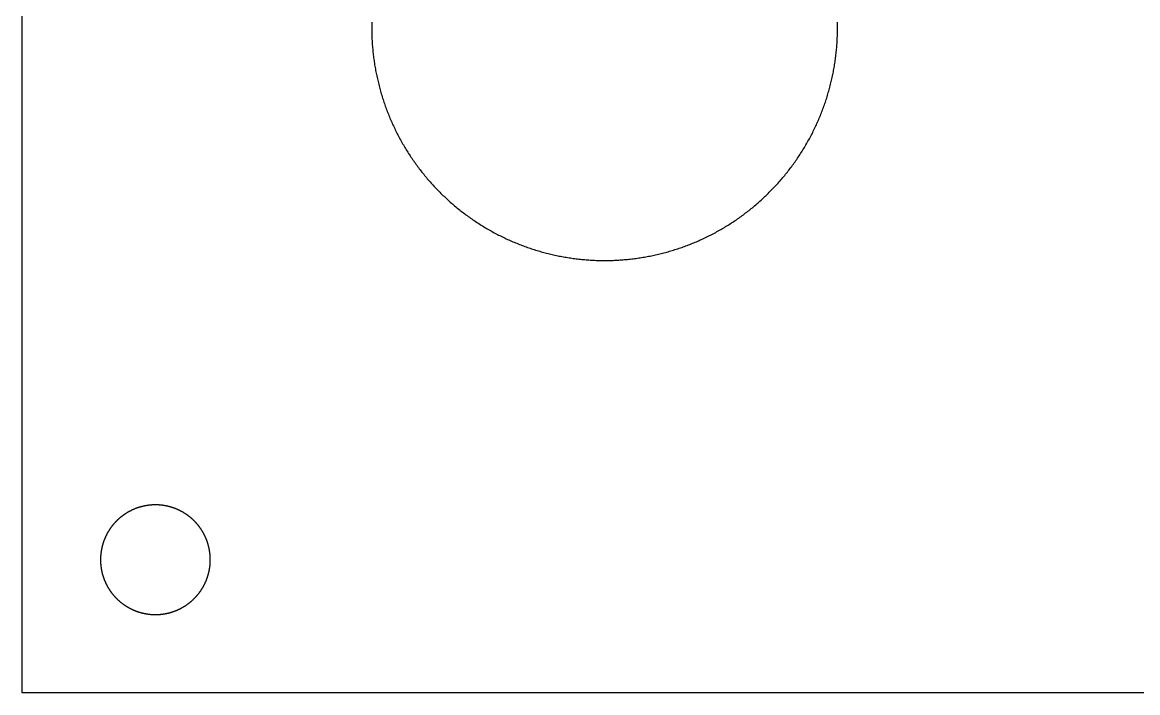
# Model space of a CAD drawing. Header units: millimetres. Extents: x 0 to 140, y 0 to 81.
# Drawn here: x 0 to 67, y 0 to 40.3 of the extents above; entities that cross this region are included whole.
import ezdxf

# ---------------------------------------------------------------- set-up
doc = ezdxf.new("R2010")
doc.units = ezdxf.units.MM
doc.layers.add('CUT', color=7, linetype='Continuous')

msp = doc.modelspace()

# ---------------------------------------------------------------- linework, layer by layer
at = {"layer": 'CUT'}
for points in [[(122, 67.5), (122, 50), (140, 50), (140, 0), (0, 0), (0, 67.5)], [(11.298, 8.101), (11.298, 8.121), (11.297, 8.142), (11.296, 8.162), (11.295, 8.182), (11.294, 8.202), (11.292, 8.223), (11.291, 8.243), (11.29, 8.263), (11.288, 8.283), (11.286, 8.303), (11.284, 8.323), (11.282, 8.344), (11.28, 8.364), (11.278, 8.384), (11.275, 8.404), (11.273, 8.424), (11.27, 8.444), (11.267, 8.464), (11.264, 8.484), (11.261, 8.504), (11.258, 8.524), (11.255, 8.544), (11.251, 8.564), (11.248, 8.584), (11.244, 8.604), (11.24, 8.624), (11.237, 8.644), (11.233, 8.664), (11.228, 8.683), (11.224, 8.703), (11.22, 8.723), (11.215, 8.743), (11.211, 8.762), (11.206, 8.782), (11.201, 8.802), (11.196, 8.821), (11.191, 8.841), (11.186, 8.861), (11.18, 8.88), (11.175, 8.9), (11.169, 8.919), (11.164, 8.939), (11.158, 8.958), (11.152, 8.977), (11.146, 8.997), (11.14, 9.016), (11.133, 9.035), (11.127, 9.054), (11.121, 9.074), (11.114, 9.093), (11.107, 9.112), (11.1, 9.131), (11.093, 9.15), (11.086, 9.169), (11.079, 9.188), (11.072, 9.207), (11.064, 9.225), (11.056, 9.244), (11.049, 9.263), (11.041, 9.282), (11.033, 9.3), (11.025, 9.319), (11.017, 9.337), (11.009, 9.356), (11, 9.374), (10.992, 9.393), (10.983, 9.411), (10.974, 9.429), (10.966, 9.447), (10.957, 9.466), (10.948, 9.484), (10.938, 9.502), (10.929, 9.52), (10.92, 9.538), (10.91, 9.556), (10.901, 9.573), (10.891, 9.591), (10.881, 9.609), (10.871, 9.627), (10.861, 9.644), (10.851, 9.662), (10.841, 9.679), (10.831, 9.697), (10.82, 9.714), (10.809, 9.731), (10.799, 9.748), (10.788, 9.765), (10.777, 9.783), (10.766, 9.8), (10.755, 9.817), (10.744, 9.833), (10.733, 9.85), (10.721, 9.867), (10.71, 9.884), (10.698, 9.9), (10.686, 9.917), (10.675, 9.933), (10.663, 9.95), (10.651, 9.966), (10.638, 9.982), (10.626, 9.998), (10.614, 10.014), (10.602, 10.03), (10.589, 10.046), (10.576, 10.062), (10.564, 10.078), (10.551, 10.093), (10.538, 10.109), (10.525, 10.125), (10.512, 10.14), (10.499, 10.155), (10.486, 10.171), (10.472, 10.186), (10.459, 10.201), (10.445, 10.216), (10.431, 10.231), (10.418, 10.246), (10.404, 10.261), (10.39, 10.275), (10.376, 10.29), (10.362, 10.305), (10.348, 10.319), (10.333, 10.333), (10.319, 10.348), (10.305, 10.362), (10.29, 10.376), (10.275, 10.39), (10.261, 10.404), (10.246, 10.418), (10.231, 10.431), (10.216, 10.445), (10.201, 10.459), (10.186, 10.472), (10.171, 10.486), (10.155, 10.499), (10.14, 10.512), (10.125, 10.525), (10.109, 10.538), (10.093, 10.551), (10.078, 10.564), (10.062, 10.576), (10.046, 10.589), (10.03, 10.602), (10.014, 10.614), (9.998, 10.626), (9.982, 10.638), (9.966, 10.651), (9.95, 10.663), (9.933, 10.675), (9.917, 10.686), (9.9, 10.698), (9.884, 10.71), (9.867, 10.721), (9.85, 10.733), (9.833, 10.744), (9.817, 10.755), (9.8, 10.766), (9.783, 10.777), (9.765, 10.788), (9.748, 10.799), (9.731, 10.809), (9.714, 10.82), (9.697, 10.831), (9.679, 10.841), (9.662, 10.851), (9.644, 10.861), (9.627, 10.871), (9.609, 10.881), (9.591, 10.891), (9.573, 10.901), (9.556, 10.91), (9.538, 10.92), (9.52, 10.929), (9.502, 10.938), (9.484, 10.948), (9.466, 10.957), (9.447, 10.966), (9.429, 10.974), (9.411, 10.983), (9.393, 10.992), (9.374, 11), (9.356, 11.009), (9.337, 11.017), (9.319, 11.025), (9.3, 11.033), (9.282, 11.041), (9.263, 11.049), (9.244, 11.056), (9.225, 11.064), (9.207, 11.072), (9.188, 11.079), (9.169, 11.086), (9.15, 11.093), (9.131, 11.1), (9.112, 11.107), (9.093, 11.114), (9.074, 11.121), (9.054, 11.127), (9.035, 11.133), (9.016, 11.14), (8.997, 11.146), (8.977, 11.152), (8.958, 11.158), (8.939, 11.164), (8.919, 11.169), (8.9, 11.175), (8.88, 11.18), (8.861, 11.186), (8.841, 11.191), (8.821, 11.196), (8.802, 11.201), (8.782, 11.206), (8.762, 11.211), (8.743, 11.215), (8.723, 11.22), (8.703, 11.224), (8.683, 11.228), (8.664, 11.233), (8.644, 11.237), (8.624, 11.24), (8.604, 11.244), (8.584, 11.248), (8.564, 11.251), (8.544, 11.255), (8.524, 11.258), (8.504, 11.261), (8.484, 11.264), (8.464, 11.267), (8.444, 11.27), (8.424, 11.273), (8.404, 11.275), (8.384, 11.278), (8.364, 11.28), (8.344, 11.282), (8.323, 11.284), (8.303, 11.286), (8.283, 11.288), (8.263, 11.29), (8.243, 11.291), (8.223, 11.292), (8.202, 11.294), (8.182, 11.295), (8.162, 11.296), (8.142, 11.297), (8.121, 11.298), (8.101, 11.298), (8.081, 11.299), (8.061, 11.299), (8.04, 11.3), (8.02, 11.3), (8, 11.3), (7.98, 11.3), (7.96, 11.3), (7.939, 11.299), (7.919, 11.299), (7.899, 11.298), (7.879, 11.298), (7.858, 11.297), (7.838, 11.296), (7.818, 11.295), (7.798, 11.294), (7.777, 11.292), (7.757, 11.291), (7.737, 11.29), (7.717, 11.288), (7.697, 11.286), (7.677, 11.284), (7.656, 11.282), (7.636, 11.28), (7.616, 11.278), (7.596, 11.275), (7.576, 11.273), (7.556, 11.27), (7.536, 11.267), (7.516, 11.264), (7.496, 11.261), (7.476, 11.258), (7.456, 11.255), (7.436, 11.251), (7.416, 11.248), (7.396, 11.244), (7.376, 11.24), (7.356, 11.237), (7.336, 11.233), (7.317, 11.228), (7.297, 11.224), (7.277, 11.22), (7.257, 11.215), (7.238, 11.211), (7.218, 11.206), (7.198, 11.201), (7.179, 11.196), (7.159, 11.191), (7.139, 11.186), (7.12, 11.18), (7.1, 11.175), (7.081, 11.169), (7.061, 11.164), (7.042, 11.158), (7.023, 11.152), (7.003, 11.146), (6.984, 11.14), (6.965, 11.133), (6.946, 11.127), (6.926, 11.121), (6.907, 11.114), (6.888, 11.107), (6.869, 11.1), (6.85, 11.093), (6.831, 11.086), (6.812, 11.079), (6.793, 11.072), (6.775, 11.064), (6.756, 11.056), (6.737, 11.049), (6.718, 11.041), (6.7, 11.033), (6.681, 11.025), (6.663, 11.017), (6.644, 11.009), (6.626, 11), (6.607, 10.992), (6.589, 10.983), (6.571, 10.974), (6.553, 10.966), (6.534, 10.957), (6.516, 10.948), (6.498, 10.938), (6.48, 10.929), (6.462, 10.92), (6.444, 10.91), (6.427, 10.901), (6.409, 10.891), (6.391, 10.881), (6.373, 10.871), (6.356, 10.861), (6.338, 10.851), (6.321, 10.841), (6.303, 10.831), (6.286, 10.82), (6.269, 10.809), (6.252, 10.799), (6.235, 10.788), (6.217, 10.777), (6.2, 10.766), (6.183, 10.755), (6.167, 10.744), (6.15, 10.733), (6.133, 10.721), (6.116, 10.71), (6.1, 10.698), (6.083, 10.686), (6.067, 10.675), (6.05, 10.663), (6.034, 10.651), (6.018, 10.638), (6.002, 10.626), (5.986, 10.614), (5.97, 10.602), (5.954, 10.589), (5.938, 10.576), (5.922, 10.564), (5.907, 10.551), (5.891, 10.538), (5.875, 10.525), (5.86, 10.512), (5.845, 10.499), (5.829, 10.486), (5.814, 10.472), (5.799, 10.459), (5.784, 10.445), (5.769, 10.431), (5.754, 10.418), (5.739, 10.404), (5.725, 10.39), (5.71, 10.376), (5.695, 10.362), (5.681, 10.348), (5.667, 10.333), (5.652, 10.319), (5.638, 10.305), (5.624, 10.29), (5.61, 10.275), (5.596, 10.261), (5.582, 10.246), (5.569, 10.231), (5.555, 10.216), (5.541, 10.201), (5.528, 10.186), (5.514, 10.171), (5.501, 10.155), (5.488, 10.14), (5.475, 10.125), (5.462, 10.109), (5.449, 10.093), (5.436, 10.078), (5.424, 10.062), (5.411, 10.046), (5.398, 10.03), (5.386, 10.014), (5.374, 9.998), (5.362, 9.982), (5.349, 9.966), (5.337, 9.95), (5.325, 9.933), (5.314, 9.917), (5.302, 9.9), (5.29, 9.884), (5.279, 9.867), (5.267, 9.85), (5.256, 9.833), (5.245, 9.817), (5.234, 9.8), (5.223, 9.783), (5.212, 9.765), (5.201, 9.748), (5.191, 9.731), (5.18, 9.714), (5.169, 9.697), (5.159, 9.679), (5.149, 9.662), (5.139, 9.644), (5.129, 9.627), (5.119, 9.609), (5.109, 9.591), (5.099, 9.573), (5.09, 9.556), (5.08, 9.538), (5.071, 9.52), (5.062, 9.502), (5.052, 9.484), (5.043, 9.466), (5.034, 9.447), (5.026, 9.429), (5.017, 9.411), (5.008, 9.393), (5, 9.374), (4.991, 9.356), (4.983, 9.337), (4.975, 9.319), (4.967, 9.3), (4.959, 9.282), (4.951, 9.263), (4.944, 9.244), (4.936, 9.225), (4.928, 9.207), (4.921, 9.188), (4.914, 9.169), (4.907, 9.15), (4.9, 9.131), (4.893, 9.112), (4.886, 9.093), (4.879, 9.074), (4.873, 9.054), (4.867, 9.035), (4.86, 9.016), (4.854, 8.997), (4.848, 8.977), (4.842, 8.958), (4.836, 8.939), (4.831, 8.919), (4.825, 8.9), (4.82, 8.88), (4.814, 8.861), (4.809, 8.841), (4.804, 8.821), (4.799, 8.802), (4.794, 8.782), (4.789, 8.762), (4.785, 8.743), (4.78, 8.723), (4.776, 8.703), (4.772, 8.683), (4.767, 8.664), (4.763, 8.644), (4.76, 8.624), (4.756, 8.604), (4.752, 8.584), (4.749, 8.564), (4.745, 8.544), (4.742, 8.524), (4.739, 8.504), (4.736, 8.484), (4.733, 8.464), (4.73, 8.444), (4.727, 8.424), (4.725, 8.404), (4.722, 8.384), (4.72, 8.364), (4.718, 8.344), (4.716, 8.323), (4.714, 8.303), (4.712, 8.283), (4.71, 8.263), (4.709, 8.243), (4.708, 8.223), (4.706, 8.202), (4.705, 8.182), (4.704, 8.162), (4.703, 8.142), (4.702, 8.121), (4.702, 8.101), (4.701, 8.081), (4.701, 8.061), (4.7, 8.04), (4.7, 8.02), (4.7, 8), (4.7, 7.98), (4.7, 7.96), (4.701, 7.939), (4.701, 7.919), (4.702, 7.899), (4.702, 7.879), (4.703, 7.858), (4.704, 7.838), (4.705, 7.818), (4.706, 7.798), (4.708, 7.777), (4.709, 7.757), (4.71, 7.737), (4.712, 7.717), (4.714, 7.697), (4.716, 7.677), (4.718, 7.656), (4.72, 7.636), (4.722, 7.616), (4.725, 7.596), (4.727, 7.576), (4.73, 7.556), (4.733, 7.536), (4.736, 7.516), (4.739, 7.496), (4.742, 7.476), (4.745, 7.456), (4.749, 7.436), (4.752, 7.416), (4.756, 7.396), (4.76, 7.376), (4.763, 7.356), (4.767, 7.336), (4.772, 7.317), (4.776, 7.297), (4.78, 7.277), (4.785, 7.257), (4.789, 7.238), (4.794, 7.218), (4.799, 7.198), (4.804, 7.179), (4.809, 7.159), (4.814, 7.139), (4.82, 7.12), (4.825, 7.1), (4.831, 7.081), (4.836, 7.061), (4.842, 7.042), (4.848, 7.023), (4.854, 7.003), (4.86, 6.984), (4.867, 6.965), (4.873, 6.946), (4.879, 6.926), (4.886, 6.907), (4.893, 6.888), (4.9, 6.869), (4.907, 6.85), (4.914, 6.831), (4.921, 6.812), (4.928, 6.793), (4.936, 6.775), (4.944, 6.756), (4.951, 6.737), (4.959, 6.718), (4.967, 6.7), (4.975, 6.681), (4.983, 6.663), (4.991, 6.644), (5, 6.626), (5.008, 6.607), (5.017, 6.589), (5.026, 6.571), (5.034, 6.553), (5.043, 6.534), (5.052, 6.516), (5.062, 6.498), (5.071, 6.48), (5.08, 6.462), (5.09, 6.444), (5.099, 6.427), (5.109, 6.409), (5.119, 6.391), (5.129, 6.373), (5.139, 6.356), (5.149, 6.338), (5.159, 6.321), (5.169, 6.303), (5.18, 6.286), (5.191, 6.269), (5.201, 6.252), (5.212, 6.235), (5.223, 6.217), (5.234, 6.2), (5.245, 6.183), (5.256, 6.167), (5.267, 6.15), (5.279, 6.133), (5.29, 6.116), (5.302, 6.1), (5.314, 6.083), (5.325, 6.067), (5.337, 6.05), (5.349, 6.034), (5.362, 6.018), (5.374, 6.002), (5.386, 5.986), (5.398, 5.97), (5.411, 5.954), (5.424, 5.938), (5.436, 5.922), (5.449, 5.907), (5.462, 5.891), (5.475, 5.875), (5.488, 5.86), (5.501, 5.845), (5.514, 5.829), (5.528, 5.814), (5.541, 5.799), (5.555, 5.784), (5.569, 5.769), (5.582, 5.754), (5.596, 5.739), (5.61, 5.725), (5.624, 5.71), (5.638, 5.695), (5.652, 5.681), (5.667, 5.667), (5.681, 5.652), (5.695, 5.638), (5.71, 5.624), (5.725, 5.61), (5.739, 5.596), (5.754, 5.582), (5.769, 5.569), (5.784, 5.555), (5.799, 5.541), (5.814, 5.528), (5.829, 5.514), (5.845, 5.501), (5.86, 5.488), (5.875, 5.475), (5.891, 5.462), (5.907, 5.449), (5.922, 5.436), (5.938, 5.424), (5.954, 5.411), (5.97, 5.398), (5.986, 5.386), (6.002, 5.374), (6.018, 5.362), (6.034, 5.349), (6.05, 5.337), (6.067, 5.325), (6.083, 5.314), (6.1, 5.302), (6.116, 5.29), (6.133, 5.279), (6.15, 5.267), (6.167, 5.256), (6.183, 5.245), (6.2, 5.234), (6.217, 5.223), (6.235, 5.212), (6.252, 5.201), (6.269, 5.191), (6.286, 5.18), (6.303, 5.169), (6.321, 5.159), (6.338, 5.149), (6.356, 5.139), (6.373, 5.129), (6.391, 5.119), (6.409, 5.109), (6.427, 5.099), (6.444, 5.09), (6.462, 5.08), (6.48, 5.071), (6.498, 5.062), (6.516, 5.052), (6.534, 5.043), (6.553, 5.034), (6.571, 5.026), (6.589, 5.017), (6.607, 5.008), (6.626, 5), (6.644, 4.991), (6.663, 4.983), (6.681, 4.975), (6.7, 4.967), (6.718, 4.959), (6.737, 4.951), (6.756, 4.944), (6.775, 4.936), (6.793, 4.928), (6.812, 4.921), (6.831, 4.914), (6.85, 4.907), (6.869, 4.9), (6.888, 4.893), (6.907, 4.886), (6.926, 4.879), (6.946, 4.873), (6.965, 4.867), (6.984, 4.86), (7.003, 4.854), (7.023, 4.848), (7.042, 4.842), (7.061, 4.836), (7.081, 4.831), (7.1, 4.825), (7.12, 4.82), (7.139, 4.814), (7.159, 4.809), (7.179, 4.804), (7.198, 4.799), (7.218, 4.794), (7.238, 4.789), (7.257, 4.785), (7.277, 4.78), (7.297, 4.776), (7.317, 4.772), (7.336, 4.767), (7.356, 4.763), (7.376, 4.76), (7.396, 4.756), (7.416, 4.752), (7.436, 4.749), (7.456, 4.745), (7.476, 4.742), (7.496, 4.739), (7.516, 4.736), (7.536, 4.733), (7.556, 4.73), (7.576, 4.727), (7.596, 4.725), (7.616, 4.722), (7.636, 4.72), (7.656, 4.718), (7.677, 4.716), (7.697, 4.714), (7.717, 4.712), (7.737, 4.71), (7.757, 4.709), (7.777, 4.708), (7.798, 4.706), (7.818, 4.705), (7.838, 4.704), (7.858, 4.703), (7.879, 4.702), (7.899, 4.702), (7.919, 4.701), (7.939, 4.701), (7.96, 4.7), (7.98, 4.7), (8, 4.7), (8.02, 4.7), (8.04, 4.7), (8.061, 4.701), (8.081, 4.701), (8.101, 4.702), (8.121, 4.702), (8.142, 4.703), (8.162, 4.704), (8.182, 4.705), (8.202, 4.706), (8.223, 4.708), (8.243, 4.709), (8.263, 4.71), (8.283, 4.712), (8.303, 4.714), (8.323, 4.716), (8.344, 4.718), (8.364, 4.72), (8.384, 4.722), (8.404, 4.725), (8.424, 4.727), (8.444, 4.73), (8.464, 4.733), (8.484, 4.736), (8.504, 4.739), (8.524, 4.742), (8.544, 4.745), (8.564, 4.749), (8.584, 4.752), (8.604, 4.756), (8.624, 4.76), (8.644, 4.763), (8.664, 4.767), (8.683, 4.772), (8.703, 4.776), (8.723, 4.78), (8.743, 4.785), (8.762, 4.789), (8.782, 4.794), (8.802, 4.799), (8.821, 4.804), (8.841, 4.809), (8.861, 4.814), (8.88, 4.82), (8.9, 4.825), (8.919, 4.831), (8.939, 4.836), (8.958, 4.842), (8.977, 4.848), (8.997, 4.854), (9.016, 4.86), (9.035, 4.867), (9.054, 4.873), (9.074, 4.879), (9.093, 4.886), (9.112, 4.893), (9.131, 4.9), (9.15, 4.907), (9.169, 4.914), (9.188, 4.921), (9.207, 4.928), (9.225, 4.936), (9.244, 4.944), (9.263, 4.951), (9.282, 4.959), (9.3, 4.967), (9.319, 4.975), (9.337, 4.983), (9.356, 4.991), (9.374, 5), (9.393, 5.008), (9.411, 5.017), (9.429, 5.026), (9.447, 5.034), (9.466, 5.043), (9.484, 5.052), (9.502, 5.062), (9.52, 5.071), (9.538, 5.08), (9.556, 5.09), (9.573, 5.099), (9.591, 5.109), (9.609, 5.119), (9.627, 5.129), (9.644, 5.139), (9.662, 5.149), (9.679, 5.159), (9.697, 5.169), (9.714, 5.18), (9.731, 5.191), (9.748, 5.201), (9.765, 5.212), (9.783, 5.223), (9.8, 5.234), (9.817, 5.245), (9.833, 5.256), (9.85, 5.267), (9.867, 5.279), (9.884, 5.29), (9.9, 5.302), (9.917, 5.314), (9.933, 5.325), (9.95, 5.337), (9.966, 5.349), (9.982, 5.362), (9.998, 5.374), (10.014, 5.386), (10.03, 5.398), (10.046, 5.411), (10.062, 5.424), (10.078, 5.436), (10.093, 5.449), (10.109, 5.462), (10.125, 5.475), (10.14, 5.488), (10.155, 5.501), (10.171, 5.514), (10.186, 5.528), (10.201, 5.541), (10.216, 5.555), (10.231, 5.569), (10.246, 5.582), (10.261, 5.596), (10.275, 5.61), (10.29, 5.624), (10.305, 5.638), (10.319, 5.652), (10.333, 5.667), (10.348, 5.681), (10.362, 5.695), (10.376, 5.71), (10.39, 5.725), (10.404, 5.739), (10.418, 5.754), (10.431, 5.769), (10.445, 5.784), (10.459, 5.799), (10.472, 5.814), (10.486, 5.829), (10.499, 5.845), (10.512, 5.86), (10.525, 5.875), (10.538, 5.891), (10.551, 5.907), (10.564, 5.922), (10.576, 5.938), (10.589, 5.954), (10.602, 5.97), (10.614, 5.986), (10.626, 6.002), (10.638, 6.018), (10.651, 6.034), (10.663, 6.05), (10.675, 6.067), (10.686, 6.083), (10.698, 6.1), (10.71, 6.116), (10.721, 6.133), (10.733, 6.15), (10.744, 6.167), (10.755, 6.183), (10.766, 6.2), (10.777, 6.217), (10.788, 6.235), (10.799, 6.252), (10.809, 6.269), (10.82, 6.286), (10.831, 6.303), (10.841, 6.321), (10.851, 6.338), (10.861, 6.356), (10.871, 6.373), (10.881, 6.391), (10.891, 6.409), (10.901, 6.427), (10.91, 6.444), (10.92, 6.462), (10.929, 6.48), (10.938, 6.498), (10.948, 6.516), (10.957, 6.534), (10.966, 6.553), (10.974, 6.571), (10.983, 6.589), (10.992, 6.607), (11, 6.626), (11.009, 6.644), (11.017, 6.663), (11.025, 6.681), (11.033, 6.7), (11.041, 6.718), (11.049, 6.737), (11.056, 6.756), (11.064, 6.775), (11.072, 6.793), (11.079, 6.812), (11.086, 6.831), (11.093, 6.85), (11.1, 6.869), (11.107, 6.888), (11.114, 6.907), (11.121, 6.926), (11.127, 6.946), (11.133, 6.965), (11.14, 6.984), (11.146, 7.003), (11.152, 7.023), (11.158, 7.042), (11.164, 7.061), (11.169, 7.081), (11.175, 7.1), (11.18, 7.12), (11.186, 7.139), (11.191, 7.159), (11.196, 7.179), (11.201, 7.198), (11.206, 7.218), (11.211, 7.238), (11.215, 7.257), (11.22, 7.277), (11.224, 7.297), (11.228, 7.317), (11.233, 7.336), (11.237, 7.356), (11.24, 7.376), (11.244, 7.396), (11.248, 7.416), (11.251, 7.436), (11.255, 7.456), (11.258, 7.476), (11.261, 7.496), (11.264, 7.516), (11.267, 7.536), (11.27, 7.556), (11.273, 7.576), (11.275, 7.596), (11.278, 7.616), (11.28, 7.636), (11.282, 7.656), (11.284, 7.677), (11.286, 7.697), (11.288, 7.717), (11.29, 7.737), (11.291, 7.757), (11.292, 7.777), (11.294, 7.798), (11.295, 7.818), (11.296, 7.838), (11.297, 7.858), (11.298, 7.879), (11.298, 7.899), (11.299, 7.919), (11.299, 7.939), (11.3, 7.96), (11.3, 7.98), (11.3, 8), (11.3, 8.02), (11.3, 8.04), (11.299, 8.061), (11.299, 8.081)]]:
    msp.add_lwpolyline(points, close=True, dxfattribs=at)
msp.add_lwpolyline([(21.004, 40.344), (21.002, 40.258), (21.001, 40.172), (21, 40.086), (21, 40), (21, 39.914), (21.001, 39.828), (21.002, 39.742), (21.004, 39.656), (21.007, 39.571), (21.009, 39.485), (21.013, 39.399), (21.017, 39.313), (21.021, 39.227), (21.026, 39.142), (21.032, 39.056), (21.038, 38.97), (21.045, 38.884), (21.052, 38.799), (21.059, 38.713), (21.067, 38.628), (21.076, 38.542), (21.085, 38.457), (21.095, 38.372), (21.105, 38.286), (21.116, 38.201), (21.127, 38.116), (21.139, 38.031), (21.152, 37.946), (21.164, 37.861), (21.178, 37.776), (21.192, 37.691), (21.206, 37.607), (21.221, 37.522), (21.237, 37.437), (21.253, 37.353), (21.269, 37.269), (21.286, 37.185), (21.304, 37.1), (21.322, 37.016), (21.34, 36.933), (21.359, 36.849), (21.379, 36.765), (21.399, 36.682), (21.42, 36.598), (21.441, 36.515), (21.462, 36.432), (21.484, 36.349), (21.507, 36.266), (21.53, 36.183), (21.554, 36.101), (21.578, 36.018), (21.603, 35.936), (21.628, 35.854), (21.654, 35.772), (21.68, 35.69), (21.707, 35.608), (21.734, 35.527), (21.761, 35.446), (21.79, 35.365), (21.818, 35.284), (21.848, 35.203), (21.877, 35.122), (21.907, 35.042), (21.938, 34.961), (21.969, 34.881), (22.001, 34.802), (22.033, 34.722), (22.066, 34.642), (22.099, 34.563), (22.132, 34.484), (22.166, 34.405), (22.201, 34.327), (22.236, 34.248), (22.272, 34.17), (22.308, 34.092), (22.344, 34.014), (22.381, 33.937), (22.419, 33.859), (22.456, 33.782), (22.495, 33.705), (22.534, 33.629), (22.573, 33.552), (22.613, 33.476), (22.653, 33.4), (22.694, 33.325), (22.735, 33.249), (22.777, 33.174), (22.819, 33.099), (22.861, 33.025), (22.904, 32.95), (22.948, 32.876), (22.992, 32.803), (23.036, 32.729), (23.081, 32.656), (23.126, 32.583), (23.172, 32.51), (23.218, 32.438), (23.265, 32.365), (23.312, 32.294), (23.359, 32.222), (23.407, 32.151), (23.456, 32.08), (23.505, 32.009), (23.554, 31.939), (23.603, 31.869), (23.654, 31.799), (23.704, 31.729), (23.755, 31.66), (23.806, 31.591), (23.858, 31.523), (23.911, 31.455), (23.963, 31.387), (24.016, 31.319), (24.07, 31.252), (24.124, 31.185), (24.178, 31.118), (24.233, 31.052), (24.288, 30.986), (24.343, 30.921), (24.399, 30.856), (24.455, 30.791), (24.512, 30.726), (24.569, 30.662), (24.627, 30.598), (24.685, 30.535), (24.743, 30.472), (24.801, 30.409), (24.861, 30.346), (24.92, 30.284), (24.98, 30.223), (25.04, 30.161), (25.101, 30.101), (25.161, 30.04), (25.223, 29.98), (25.284, 29.92), (25.346, 29.861), (25.409, 29.801), (25.472, 29.743), (25.535, 29.685), (25.598, 29.627), (25.662, 29.569), (25.726, 29.512), (25.791, 29.455), (25.856, 29.399), (25.921, 29.343), (25.986, 29.288), (26.052, 29.233), (26.118, 29.178), (26.185, 29.124), (26.252, 29.07), (26.319, 29.016), (26.387, 28.963), (26.455, 28.911), (26.523, 28.858), (26.591, 28.806), (26.66, 28.755), (26.729, 28.704), (26.799, 28.654), (26.869, 28.603), (26.939, 28.554), (27.009, 28.505), (27.08, 28.456), (27.151, 28.407), (27.222, 28.359), (27.294, 28.312), (27.365, 28.265), (27.438, 28.218), (27.51, 28.172), (27.583, 28.126), (27.656, 28.081), (27.729, 28.036), (27.803, 27.992), (27.876, 27.948), (27.95, 27.904), (28.025, 27.861), (28.099, 27.819), (28.174, 27.777), (28.249, 27.735), (28.325, 27.694), (28.4, 27.653), (28.476, 27.613), (28.552, 27.573), (28.629, 27.534), (28.705, 27.495), (28.782, 27.456), (28.859, 27.419), (28.937, 27.381), (29.014, 27.344), (29.092, 27.308), (29.17, 27.272), (29.248, 27.236), (29.327, 27.201), (29.405, 27.166), (29.484, 27.132), (29.563, 27.099), (29.642, 27.066), (29.722, 27.033), (29.802, 27.001), (29.881, 26.969), (29.961, 26.938), (30.042, 26.907), (30.122, 26.877), (30.203, 26.848), (30.284, 26.818), (30.365, 26.79), (30.446, 26.761), (30.527, 26.734), (30.608, 26.707), (30.69, 26.68), (30.772, 26.654), (30.854, 26.628), (30.936, 26.603), (31.018, 26.578), (31.101, 26.554), (31.183, 26.53), (31.266, 26.507), (31.349, 26.484), (31.432, 26.462), (31.515, 26.441), (31.598, 26.42), (31.682, 26.399), (31.765, 26.379), (31.849, 26.359), (31.933, 26.34), (32.016, 26.322), (32.1, 26.304), (32.185, 26.286), (32.269, 26.269), (32.353, 26.253), (32.437, 26.237), (32.522, 26.221), (32.607, 26.206), (32.691, 26.192), (32.776, 26.178), (32.861, 26.164), (32.946, 26.152), (33.031, 26.139), (33.116, 26.127), (33.201, 26.116), (33.286, 26.105), (33.372, 26.095), (33.457, 26.085), (33.542, 26.076), (33.628, 26.067), (33.713, 26.059), (33.799, 26.052), (33.884, 26.045), (33.97, 26.038), (34.056, 26.032), (34.142, 26.026), (34.227, 26.021), (34.313, 26.017), (34.399, 26.013), (34.485, 26.009), (34.571, 26.007), (34.656, 26.004), (34.742, 26.002), (34.828, 26.001), (34.914, 26), (35, 26), (35.086, 26), (35.172, 26.001), (35.258, 26.002), (35.344, 26.004), (35.429, 26.007), (35.515, 26.009), (35.601, 26.013), (35.687, 26.017), (35.773, 26.021), (35.858, 26.026), (35.944, 26.032), (36.03, 26.038), (36.116, 26.045), (36.201, 26.052), (36.287, 26.059), (36.372, 26.067), (36.458, 26.076), (36.543, 26.085), (36.628, 26.095), (36.714, 26.105), (36.799, 26.116), (36.884, 26.127), (36.969, 26.139), (37.054, 26.152), (37.139, 26.164), (37.224, 26.178), (37.309, 26.192), (37.393, 26.206), (37.478, 26.221), (37.563, 26.237), (37.647, 26.253), (37.731, 26.269), (37.815, 26.286), (37.9, 26.304), (37.984, 26.322), (38.067, 26.34), (38.151, 26.359), (38.235, 26.379), (38.318, 26.399), (38.402, 26.42), (38.485, 26.441), (38.568, 26.462), (38.651, 26.484), (38.734, 26.507), (38.817, 26.53), (38.899, 26.554), (38.982, 26.578), (39.064, 26.603), (39.146, 26.628), (39.228, 26.654), (39.31, 26.68), (39.392, 26.707), (39.473, 26.734), (39.554, 26.761), (39.635, 26.79), (39.716, 26.818), (39.797, 26.848), (39.878, 26.877), (39.958, 26.907), (40.039, 26.938), (40.119, 26.969), (40.198, 27.001), (40.278, 27.033), (40.358, 27.066), (40.437, 27.099), (40.516, 27.132), (40.595, 27.166), (40.673, 27.201), (40.752, 27.236), (40.83, 27.272), (40.908, 27.308), (40.986, 27.344), (41.063, 27.381), (41.141, 27.419), (41.218, 27.456), (41.295, 27.495), (41.371, 27.534), (41.448, 27.573), (41.524, 27.613), (41.6, 27.653), (41.675, 27.694), (41.751, 27.735), (41.826, 27.777), (41.901, 27.819), (41.975, 27.861), (42.05, 27.904), (42.124, 27.948), (42.197, 27.992), (42.271, 28.036), (42.344, 28.081), (42.417, 28.126), (42.49, 28.172), (42.562, 28.218), (42.635, 28.265), (42.706, 28.312), (42.778, 28.359), (42.849, 28.407), (42.92, 28.456), (42.991, 28.505), (43.061, 28.554), (43.131, 28.603), (43.201, 28.654), (43.271, 28.704), (43.34, 28.755), (43.409, 28.806), (43.477, 28.858), (43.545, 28.911), (43.613, 28.963), (43.681, 29.016), (43.748, 29.07), (43.815, 29.124), (43.882, 29.178), (43.948, 29.233), (44.014, 29.288), (44.079, 29.343), (44.144, 29.399), (44.209, 29.455), (44.274, 29.512), (44.338, 29.569), (44.402, 29.627), (44.465, 29.685), (44.528, 29.743), (44.591, 29.801), (44.654, 29.861), (44.716, 29.92), (44.777, 29.98), (44.839, 30.04), (44.899, 30.101), (44.96, 30.161), (45.02, 30.223), (45.08, 30.284), (45.139, 30.346), (45.199, 30.409), (45.257, 30.472), (45.315, 30.535), (45.373, 30.598), (45.431, 30.662), (45.488, 30.726), (45.545, 30.791), (45.601, 30.856), (45.657, 30.921), (45.712, 30.986), (45.767, 31.052), (45.822, 31.118), (45.876, 31.185), (45.93, 31.252), (45.984, 31.319), (46.037, 31.387), (46.089, 31.455), (46.142, 31.523), (46.194, 31.591), (46.245, 31.66), (46.296, 31.729), (46.346, 31.799), (46.397, 31.869), (46.446, 31.939), (46.495, 32.009), (46.544, 32.08), (46.593, 32.151), (46.641, 32.222), (46.688, 32.294), (46.735, 32.365), (46.782, 32.438), (46.828, 32.51), (46.874, 32.583), (46.919, 32.656), (46.964, 32.729), (47.008, 32.803), (47.052, 32.876), (47.096, 32.95), (47.139, 33.025), (47.181, 33.099), (47.223, 33.174), (47.265, 33.249), (47.306, 33.325), (47.347, 33.4), (47.387, 33.476), (47.427, 33.552), (47.466, 33.629), (47.505, 33.705), (47.544, 33.782), (47.581, 33.859), (47.619, 33.937), (47.656, 34.014), (47.692, 34.092), (47.728, 34.17), (47.764, 34.248), (47.799, 34.327), (47.834, 34.405), (47.868, 34.484), (47.901, 34.563), (47.934, 34.642), (47.967, 34.722), (47.999, 34.802), (48.031, 34.881), (48.062, 34.961), (48.093, 35.042), (48.123, 35.122), (48.152, 35.203), (48.182, 35.284), (48.21, 35.365), (48.239, 35.446), (48.266, 35.527), (48.293, 35.608), (48.32, 35.69), (48.346, 35.772), (48.372, 35.854), (48.397, 35.936), (48.422, 36.018), (48.446, 36.101), (48.47, 36.183), (48.493, 36.266), (48.516, 36.349), (48.538, 36.432), (48.559, 36.515), (48.58, 36.598), (48.601, 36.682), (48.621, 36.765), (48.641, 36.849), (48.66, 36.933), (48.678, 37.016), (48.696, 37.1), (48.714, 37.185), (48.731, 37.269), (48.747, 37.353), (48.763, 37.437), (48.779, 37.522), (48.794, 37.607), (48.808, 37.691), (48.822, 37.776), (48.836, 37.861), (48.848, 37.946), (48.861, 38.031), (48.873, 38.116), (48.884, 38.201), (48.895, 38.286), (48.905, 38.372), (48.915, 38.457), (48.924, 38.542), (48.933, 38.628), (48.941, 38.713), (48.948, 38.799), (48.955, 38.884), (48.962, 38.97), (48.968, 39.056), (48.974, 39.142), (48.979, 39.227), (48.983, 39.313), (48.987, 39.399), (48.991, 39.485), (48.993, 39.571), (48.996, 39.656), (48.998, 39.742), (48.999, 39.828), (49, 39.914), (49, 40), (49, 40.086), (48.999, 40.172), (48.998, 40.258), (48.996, 40.344)], dxfattribs=at)

doc.saveas('drawing.dxf')
